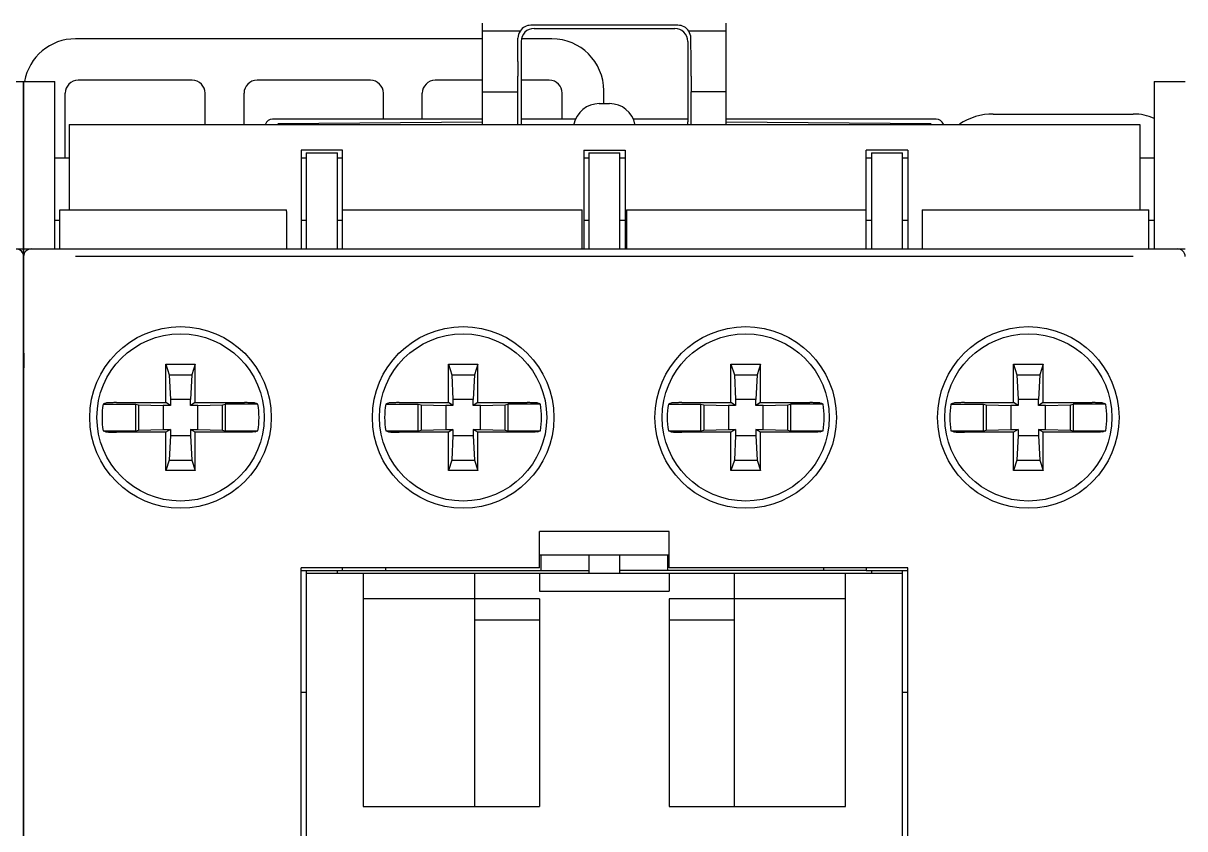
# Model space of a CAD drawing. Header units: millimetres. Extents: x 12275 to 14043, y 11466 to 13479.
# Drawn here: x 13153.99 to 13188.62, y 12953.16 to 12977.18 of the extents above; entities that cross this region are included whole.
import ezdxf

# ---------------------------------------------------------------- set-up
doc = ezdxf.new("R2010")
doc.units = ezdxf.units.MM

msp = doc.modelspace()

# ---------------------------------------------------------------- linework, layer by layer
at = {"color": 0, "linetype": 'Continuous'}
for p, q in [((13167.68253, 12974.1608), (13167.68253, 12977.17551)), ((13168.80343, 12976.94358), (13167.68253, 12976.94358)), ((13173.50738, 12977.11534), (13169.12481, 12977.11534)), ((13169.21927, 12977.02089), (13173.41293, 12977.02089)), ((13174.94967, 12976.94358), (13173.82876, 12976.94358)), ((13174.94967, 12974.1608), (13174.94967, 12977.17551)), ((13167.68253, 12976.71165), (13155.54484, 12976.71165)), ((13168.73275, 12976.03915), (13168.73697, 12976.73011)), ((13168.83273, 12976.63435), (13168.83273, 12974.23764)), ((13169.74961, 12976.71165), (13168.84785, 12976.71165)), ((13173.79947, 12976.63435), (13173.79947, 12974.23764)), ((13173.89945, 12976.03915), (13173.89522, 12976.73011)), ((13168.73153, 12975.12679), (13168.73153, 12975.59572)), ((13173.90067, 12975.59572), (13173.90067, 12975.12679)), ((13153.07092, 12975.43603), (13153.99864, 12975.43603)), ((13153.99864, 12970.44953), (13153.99864, 12975.43603)), ((13153.99864, 12975.43603), (13153.99864, 12970.44953)), ((13153.99864, 12975.43603), (13154.92636, 12975.43603)), ((13154.92636, 12970.44953), (13154.92636, 12975.43603)), ((13159.0238, 12975.47469), (13155.62215, 12975.47469)), ((13164.3379, 12975.47469), (13160.95655, 12975.47469)), ((13167.68253, 12975.47469), (13166.27065, 12975.47469)), ((13169.6723, 12975.47469), (13168.83273, 12975.47469)), ((13187.70583, 12975.43603), (13187.70583, 12970.44953)), ((13187.70583, 12975.43603), (13188.63355, 12975.43603)), ((13155.2356, 12973.15539), (13155.2356, 12975.08814)), ((13159.41035, 12974.1608), (13159.41035, 12975.08814)), ((13160.57, 12974.1608), (13160.57, 12975.08814)), ((13164.72445, 12974.31504), (13164.72445, 12975.08814)), ((13165.8841, 12974.31504), (13165.8841, 12975.08814)), ((13167.68253, 12975.12679), (13168.73153, 12975.12679)), ((13168.73625, 12974.1608), (13168.73625, 12975.12679)), ((13170.05885, 12974.31504), (13170.05885, 12975.08814)), ((13171.29581, 12974.7789), (13171.29581, 12975.16545)), ((13173.89594, 12975.12679), (13173.89594, 12974.1608)), ((13174.94967, 12975.12679), (13173.90067, 12975.12679)), ((13171.16148, 12974.7789), (13171.47072, 12974.7789)), ((13155.35157, 12974.1608), (13155.35157, 12971.60918)), ((13155.35157, 12974.1608), (13187.28063, 12974.1608)), ((13167.68253, 12974.31504), (13161.42041, 12974.31504)), ((13167.68253, 12974.22761), (13161.57503, 12974.17431)), ((13168.84218, 12974.23773), (13168.83273, 12974.23764)), ((13170.46206, 12974.31504), (13168.84218, 12974.31504)), ((13168.84218, 12974.1608), (13168.84218, 12974.23773)), ((13173.79947, 12974.31504), (13172.17014, 12974.31504)), ((13173.79002, 12974.23773), (13173.79002, 12974.1608)), ((13173.79947, 12974.23764), (13173.79002, 12974.23773)), ((13181.21179, 12974.31504), (13174.94967, 12974.31504)), ((13181.05717, 12974.17431), (13174.94967, 12974.22761)), ((13182.91261, 12974.46966), (13187.08735, 12974.46966)), ((13187.28063, 12974.1608), (13187.28063, 12971.60918)), ((13155.35157, 12973.15539), (13154.92636, 12973.15539)), ((13162.27082, 12973.3877), (13162.27082, 12970.44953)), ((13163.50778, 12973.3877), (13162.27082, 12973.3877)), ((13162.42544, 12973.15539), (13162.27082, 12973.15539)), ((13162.42544, 12973.31001), (13162.42544, 12970.44953)), ((13162.42544, 12973.31001), (13163.35316, 12973.31001)), ((13163.35316, 12970.44953), (13163.35316, 12973.31001)), ((13163.50778, 12973.15539), (13163.35316, 12973.15539)), ((13163.50778, 12970.44953), (13163.50778, 12973.3877)), ((13170.69762, 12973.3877), (13170.69762, 12970.44953)), ((13170.69762, 12973.3877), (13171.93458, 12973.3877)), ((13170.85224, 12973.15539), (13170.69762, 12973.15539)), ((13170.85224, 12973.31001), (13170.85224, 12970.44953)), ((13170.85224, 12973.31001), (13171.77996, 12973.31001)), ((13171.77996, 12970.44953), (13171.77996, 12973.31001)), ((13171.93458, 12973.15539), (13171.77996, 12973.15539)), ((13171.93458, 12973.3877), (13171.93458, 12970.44953)), ((13179.12442, 12970.44953), (13179.12442, 12973.3877)), ((13180.36138, 12973.3877), (13179.12442, 12973.3877)), ((13179.27904, 12973.15539), (13179.12442, 12973.15539)), ((13179.27904, 12973.31001), (13179.27904, 12970.44953)), ((13179.27904, 12973.31001), (13180.20676, 12973.31001)), ((13180.20676, 12970.44953), (13180.20676, 12973.31001)), ((13180.36138, 12973.15539), (13180.20676, 12973.15539)), ((13180.36138, 12973.3877), (13180.36138, 12970.44953)), ((13187.70583, 12973.15539), (13187.28063, 12973.15539)), ((13155.08098, 12970.44953), (13155.08098, 12971.60918)), ((13155.08098, 12971.60918), (13161.84055, 12971.60918)), ((13163.50778, 12971.60918), (13170.6539, 12971.60918)), ((13171.9783, 12971.60918), (13179.12442, 12971.60918)), ((13180.79165, 12971.60918), (13187.55121, 12971.60918)), ((13187.55121, 12970.44953), (13187.55121, 12971.60918)), ((13154.92636, 12971.29994), (13155.08098, 12971.29994)), ((13161.84177, 12970.44953), (13161.84177, 12971.37725)), ((13162.27082, 12971.29994), (13162.42544, 12971.29994)), ((13163.35316, 12971.29994), (13163.50778, 12971.29994)), ((13170.65511, 12970.44953), (13170.65511, 12971.37725)), ((13170.69762, 12971.29994), (13170.85224, 12971.29994)), ((13171.77996, 12971.29994), (13171.93458, 12971.29994)), ((13171.97708, 12971.37725), (13171.97708, 12970.44953)), ((13179.12442, 12971.29994), (13179.27904, 12971.29994)), ((13180.20676, 12971.29994), (13180.36138, 12971.29994)), ((13180.79043, 12971.37725), (13180.79043, 12970.44953)), ((13187.55121, 12971.29994), (13187.70583, 12971.29994)), ((13119.36373, 12970.44953), (13153.99864, 12970.44953)), ((13153.99864, 12926.38279), (13153.99864, 12970.44953)), ((13153.99864, 12970.44953), (13153.99864, 12926.38279)), ((13153.99864, 12970.44953), (13188.63355, 12970.44953)), ((13187.08735, 12970.2176), (13155.54484, 12970.2176)), ((13154.00073, 12967.64756), (13153.99999, 12967.69538)), ((13154.00159, 12967.6011), (13154.00073, 12967.64756)), ((13154.00257, 12967.55593), (13154.00159, 12967.6011)), ((13154.00363, 12967.51198), (13154.00257, 12967.55593)), ((13154.00478, 12967.4691), (13154.00363, 12967.51198)), ((13154.00598, 12967.42741), (13154.00478, 12967.4691)), ((13154.00782, 12967.36754), (13154.00598, 12967.42741)), ((13154.00903, 12967.32952), (13154.00782, 12967.36754)), ((13154.01019, 12967.29297), (13154.00903, 12967.32952)), ((13154.01177, 12967.24059), (13154.01019, 12967.29297)), ((13154.01268, 12967.20698), (13154.01177, 12967.24059)), ((13158.23523, 12965.86505), (13158.23523, 12967.00924)), ((13158.23523, 12967.00924), (13158.33669, 12966.69851)), ((13158.23523, 12967.00924), (13159.11657, 12967.00924)), ((13159.11657, 12967.00924), (13159.01511, 12966.69851)), ((13159.11657, 12965.86505), (13159.11657, 12967.00924)), ((13166.66203, 12965.86505), (13166.66203, 12967.00924)), ((13166.66203, 12967.00924), (13166.76349, 12966.69851)), ((13166.66203, 12967.00924), (13167.54337, 12967.00924)), ((13167.54337, 12967.00924), (13167.44191, 12966.69851)), ((13167.54337, 12965.86505), (13167.54337, 12967.00924)), ((13175.08883, 12965.86505), (13175.08883, 12967.00924)), ((13175.08883, 12967.00924), (13175.19029, 12966.69851)), ((13175.08883, 12967.00924), (13175.97016, 12967.00924)), ((13175.97016, 12967.00924), (13175.86871, 12966.69851)), ((13175.97016, 12965.86505), (13175.97016, 12967.00924)), ((13183.51563, 12965.86505), (13183.51563, 12967.00924)), ((13183.51563, 12967.00924), (13183.61708, 12966.69851)), ((13183.51563, 12967.00924), (13184.39696, 12967.00924)), ((13184.39696, 12967.00924), (13184.29551, 12966.69851)), ((13184.39696, 12965.86505), (13184.39696, 12967.00924)), ((13158.33669, 12966.69851), (13158.37389, 12965.96203)), ((13158.33669, 12966.69851), (13159.01511, 12966.69851)), ((13159.01511, 12966.69851), (13158.97791, 12965.96203)), ((13166.76349, 12966.69851), (13166.80069, 12965.96203)), ((13166.76349, 12966.69851), (13167.44191, 12966.69851)), ((13167.44191, 12966.69851), (13167.40471, 12965.96203)), ((13175.19029, 12966.69851), (13175.22749, 12965.96203)), ((13175.19029, 12966.69851), (13175.86871, 12966.69851)), ((13175.86871, 12966.69851), (13175.83151, 12965.96203)), ((13183.61708, 12966.69851), (13183.65428, 12965.96203)), ((13183.61708, 12966.69851), (13184.29551, 12966.69851)), ((13184.29551, 12966.69851), (13184.25831, 12965.96203)), ((13156.76873, 12965.86505), (13158.23523, 12965.86505)), ((13158.37389, 12965.78199), (13158.23523, 12965.86505)), ((13158.37389, 12965.96203), (13158.37389, 12965.78199)), ((13158.97791, 12965.96203), (13158.37389, 12965.96203)), ((13158.97791, 12965.78199), (13158.97791, 12965.96203)), ((13159.11657, 12965.86505), (13158.97791, 12965.78199)), ((13159.11657, 12965.86505), (13160.58308, 12965.86505)), ((13165.19552, 12965.86505), (13166.66203, 12965.86505)), ((13166.80069, 12965.78199), (13166.66203, 12965.86505)), ((13166.80069, 12965.96203), (13166.80069, 12965.78199)), ((13167.40471, 12965.96203), (13166.80069, 12965.96203)), ((13167.40471, 12965.78199), (13167.40471, 12965.96203)), ((13167.54337, 12965.86505), (13167.40471, 12965.78199)), ((13167.54337, 12965.86505), (13169.00988, 12965.86505)), ((13173.62232, 12965.86505), (13175.08883, 12965.86505)), ((13175.22749, 12965.78199), (13175.08883, 12965.86505)), ((13175.22749, 12965.96203), (13175.22749, 12965.78199)), ((13175.83151, 12965.96203), (13175.22749, 12965.96203)), ((13175.83151, 12965.78199), (13175.83151, 12965.96203)), ((13175.97016, 12965.86505), (13175.83151, 12965.78199)), ((13175.97016, 12965.86505), (13177.43667, 12965.86505)), ((13182.04912, 12965.86505), (13183.51563, 12965.86505)), ((13183.65428, 12965.78199), (13183.51563, 12965.86505)), ((13183.65428, 12965.96203), (13183.65428, 12965.78199)), ((13184.25831, 12965.96203), (13183.65428, 12965.96203)), ((13184.25831, 12965.78199), (13184.25831, 12965.96203)), ((13184.39696, 12965.86505), (13184.25831, 12965.78199)), ((13184.39696, 12965.86505), (13185.86347, 12965.86505)), ((13156.36908, 12965.82048), (13157.33963, 12965.82048)), ((13157.33963, 12965.02828), (13157.33963, 12965.82048)), ((13157.33963, 12965.82048), (13157.42249, 12965.80427)), ((13157.42249, 12965.80427), (13157.42249, 12965.04449)), ((13157.42249, 12965.80427), (13158.15897, 12965.78199)), ((13158.15897, 12965.78199), (13158.15897, 12965.06677)), ((13158.37389, 12965.78199), (13158.15897, 12965.78199)), ((13159.19284, 12965.78199), (13158.97791, 12965.78199)), ((13159.19284, 12965.78199), (13159.92932, 12965.80427)), ((13159.19284, 12965.06677), (13159.19284, 12965.78199)), ((13159.92932, 12965.80427), (13160.01218, 12965.82048)), ((13159.92932, 12965.04449), (13159.92932, 12965.80427)), ((13160.01218, 12965.82048), (13160.01218, 12965.02828)), ((13160.98272, 12965.82048), (13160.01218, 12965.82048)), ((13164.79588, 12965.82048), (13165.76643, 12965.82048)), ((13165.76643, 12965.02828), (13165.76643, 12965.82048)), ((13165.76643, 12965.82048), (13165.84929, 12965.80427)), ((13165.84929, 12965.80427), (13165.84929, 12965.04449)), ((13165.84929, 12965.80427), (13166.58576, 12965.78199)), ((13166.58576, 12965.78199), (13166.58576, 12965.06677)), ((13166.80069, 12965.78199), (13166.58576, 12965.78199)), ((13167.61964, 12965.78199), (13167.40471, 12965.78199)), ((13167.61964, 12965.78199), (13168.35611, 12965.80427)), ((13167.61964, 12965.06677), (13167.61964, 12965.78199)), ((13168.35611, 12965.80427), (13168.43897, 12965.82048)), ((13168.35611, 12965.04449), (13168.35611, 12965.80427)), ((13168.43897, 12965.82048), (13168.43897, 12965.02828)), ((13169.40952, 12965.82048), (13168.43897, 12965.82048)), ((13173.22268, 12965.82048), (13174.19322, 12965.82048)), ((13174.19322, 12965.02828), (13174.19322, 12965.82048)), ((13174.19322, 12965.82048), (13174.27608, 12965.80427)), ((13174.27608, 12965.80427), (13174.27608, 12965.04449)), ((13174.27608, 12965.80427), (13175.01256, 12965.78199)), ((13175.01256, 12965.78199), (13175.01256, 12965.06677)), ((13175.22749, 12965.78199), (13175.01256, 12965.78199)), ((13176.04643, 12965.78199), (13175.83151, 12965.78199)), ((13176.04643, 12965.78199), (13176.78291, 12965.80427)), ((13176.04643, 12965.06677), (13176.04643, 12965.78199)), ((13176.78291, 12965.80427), (13176.86577, 12965.82048)), ((13176.78291, 12965.04449), (13176.78291, 12965.80427)), ((13176.86577, 12965.82048), (13176.86577, 12965.02828)), ((13177.83632, 12965.82048), (13176.86577, 12965.82048)), ((13181.64948, 12965.82048), (13182.62002, 12965.82048)), ((13182.62002, 12965.02828), (13182.62002, 12965.82048)), ((13182.62002, 12965.82048), (13182.70288, 12965.80427)), ((13182.70288, 12965.80427), (13182.70288, 12965.04449)), ((13182.70288, 12965.80427), (13183.43936, 12965.78199)), ((13183.43936, 12965.78199), (13183.43936, 12965.06677)), ((13183.65428, 12965.78199), (13183.43936, 12965.78199)), ((13184.47323, 12965.78199), (13184.25831, 12965.78199)), ((13184.47323, 12965.78199), (13185.20971, 12965.80427)), ((13184.47323, 12965.06677), (13184.47323, 12965.78199)), ((13185.20971, 12965.80427), (13185.29257, 12965.82048)), ((13185.20971, 12965.04449), (13185.20971, 12965.80427)), ((13185.29257, 12965.82048), (13185.29257, 12965.02828)), ((13186.26311, 12965.82048), (13185.29257, 12965.82048)), ((13156.36908, 12965.02828), (13157.33963, 12965.02828)), ((13158.23523, 12964.98371), (13156.76873, 12964.98371)), ((13157.33963, 12965.02828), (13157.42249, 12965.04449)), ((13157.42249, 12965.04449), (13158.15897, 12965.06677)), ((13158.15897, 12965.06677), (13158.37389, 12965.06677)), ((13158.37389, 12965.06677), (13158.23523, 12964.98371)), ((13158.23523, 12963.83952), (13158.23523, 12964.98371)), ((13158.37389, 12964.88673), (13158.33669, 12964.15025)), ((13158.37389, 12965.06677), (13158.37389, 12964.88673)), ((13158.37389, 12964.88673), (13158.97791, 12964.88673)), ((13158.97791, 12965.06677), (13158.97791, 12964.88673)), ((13159.11657, 12964.98371), (13158.97791, 12965.06677)), ((13158.97791, 12965.06677), (13159.19284, 12965.06677)), ((13158.97791, 12964.88673), (13159.01511, 12964.15025)), ((13159.11657, 12963.83952), (13159.11657, 12964.98371)), ((13160.58308, 12964.98371), (13159.11657, 12964.98371)), ((13159.19284, 12965.06677), (13159.92932, 12965.04449)), ((13159.92932, 12965.04449), (13160.01218, 12965.02828)), ((13160.01218, 12965.02828), (13160.98272, 12965.02828)), ((13164.79588, 12965.02828), (13165.76643, 12965.02828)), ((13166.66203, 12964.98371), (13165.19552, 12964.98371)), ((13165.76643, 12965.02828), (13165.84929, 12965.04449)), ((13165.84929, 12965.04449), (13166.58576, 12965.06677)), ((13166.58576, 12965.06677), (13166.80069, 12965.06677)), ((13166.80069, 12965.06677), (13166.66203, 12964.98371)), ((13166.66203, 12963.83952), (13166.66203, 12964.98371)), ((13166.80069, 12964.88673), (13166.76349, 12964.15025)), ((13166.80069, 12965.06677), (13166.80069, 12964.88673)), ((13166.80069, 12964.88673), (13167.40471, 12964.88673)), ((13167.40471, 12965.06677), (13167.40471, 12964.88673)), ((13167.54337, 12964.98371), (13167.40471, 12965.06677)), ((13167.40471, 12965.06677), (13167.61964, 12965.06677)), ((13167.40471, 12964.88673), (13167.44191, 12964.15025)), ((13167.54337, 12963.83952), (13167.54337, 12964.98371)), ((13169.00988, 12964.98371), (13167.54337, 12964.98371)), ((13167.61964, 12965.06677), (13168.35611, 12965.04449)), ((13168.35611, 12965.04449), (13168.43897, 12965.02828)), ((13168.43897, 12965.02828), (13169.40952, 12965.02828)), ((13173.22268, 12965.02828), (13174.19322, 12965.02828)), ((13175.08883, 12964.98371), (13173.62232, 12964.98371)), ((13174.19322, 12965.02828), (13174.27608, 12965.04449)), ((13174.27608, 12965.04449), (13175.01256, 12965.06677)), ((13175.01256, 12965.06677), (13175.22749, 12965.06677)), ((13175.22749, 12965.06677), (13175.08883, 12964.98371)), ((13175.08883, 12963.83952), (13175.08883, 12964.98371)), ((13175.22749, 12964.88673), (13175.19029, 12964.15025)), ((13175.22749, 12965.06677), (13175.22749, 12964.88673)), ((13175.22749, 12964.88673), (13175.83151, 12964.88673)), ((13175.83151, 12965.06677), (13175.83151, 12964.88673)), ((13175.97016, 12964.98371), (13175.83151, 12965.06677)), ((13175.83151, 12965.06677), (13176.04643, 12965.06677)), ((13175.83151, 12964.88673), (13175.86871, 12964.15025)), ((13175.97016, 12963.83952), (13175.97016, 12964.98371)), ((13177.43667, 12964.98371), (13175.97016, 12964.98371)), ((13176.04643, 12965.06677), (13176.78291, 12965.04449)), ((13176.78291, 12965.04449), (13176.86577, 12965.02828)), ((13176.86577, 12965.02828), (13177.83632, 12965.02828)), ((13181.64948, 12965.02828), (13182.62002, 12965.02828)), ((13183.51563, 12964.98371), (13182.04912, 12964.98371)), ((13182.62002, 12965.02828), (13182.70288, 12965.04449)), ((13182.70288, 12965.04449), (13183.43936, 12965.06677)), ((13183.43936, 12965.06677), (13183.65428, 12965.06677)), ((13183.65428, 12965.06677), (13183.51563, 12964.98371)), ((13183.51563, 12963.83952), (13183.51563, 12964.98371)), ((13183.65428, 12964.88673), (13183.61708, 12964.15025)), ((13183.65428, 12965.06677), (13183.65428, 12964.88673)), ((13183.65428, 12964.88673), (13184.25831, 12964.88673)), ((13184.25831, 12965.06677), (13184.25831, 12964.88673)), ((13184.39696, 12964.98371), (13184.25831, 12965.06677)), ((13184.25831, 12965.06677), (13184.47323, 12965.06677)), ((13184.25831, 12964.88673), (13184.29551, 12964.15025)), ((13184.39696, 12963.83952), (13184.39696, 12964.98371)), ((13185.86347, 12964.98371), (13184.39696, 12964.98371)), ((13184.47323, 12965.06677), (13185.20971, 12965.04449)), ((13185.20971, 12965.04449), (13185.29257, 12965.02828)), ((13185.29257, 12965.02828), (13186.26311, 12965.02828)), ((13158.33669, 12964.15025), (13158.23523, 12963.83952)), ((13158.33669, 12964.15025), (13159.01511, 12964.15025)), ((13159.01511, 12964.15025), (13159.11657, 12963.83952)), ((13166.76349, 12964.15025), (13166.66203, 12963.83952)), ((13166.76349, 12964.15025), (13167.44191, 12964.15025)), ((13167.44191, 12964.15025), (13167.54337, 12963.83952)), ((13175.19029, 12964.15025), (13175.08883, 12963.83952)), ((13175.19029, 12964.15025), (13175.86871, 12964.15025)), ((13175.86871, 12964.15025), (13175.97016, 12963.83952)), ((13183.61708, 12964.15025), (13183.51563, 12963.83952)), ((13183.61708, 12964.15025), (13184.29551, 12964.15025)), ((13184.29551, 12964.15025), (13184.39696, 12963.83952)), ((13159.11657, 12963.83952), (13158.23523, 12963.83952)), ((13167.54337, 12963.83952), (13166.66203, 12963.83952)), ((13175.97016, 12963.83952), (13175.08883, 12963.83952)), ((13184.39696, 12963.83952), (13183.51563, 12963.83952)), ((13169.38335, 12960.94039), (13169.38335, 12962.02274)), ((13173.24885, 12962.02274), (13169.38335, 12962.02274)), ((13173.24885, 12960.94039), (13173.24885, 12962.02274)), ((13169.38335, 12961.32695), (13173.24885, 12961.32695)), ((13169.422, 12961.32695), (13169.422, 12960.86308)), ((13170.85224, 12961.32695), (13170.85224, 12960.78577)), ((13171.77996, 12960.78577), (13171.77996, 12961.32695)), ((13173.2102, 12960.86308), (13173.2102, 12961.32695)), ((13162.27082, 12935.89193), (13162.27082, 12960.94039)), ((13169.38335, 12960.94039), (13162.27082, 12960.94039)), ((13162.27082, 12960.86308), (13163.50778, 12960.86308)), ((13162.42544, 12960.86308), (13162.42544, 12935.96924)), ((13162.42544, 12960.78577), (13180.20676, 12960.78577)), ((13163.35316, 12960.78577), (13163.35316, 12960.86308)), ((13163.50778, 12960.86308), (13163.50778, 12960.94039)), ((13163.50778, 12960.86308), (13170.85224, 12960.86308)), ((13164.12626, 12960.78577), (13164.12626, 12953.82787)), ((13164.7834, 12960.94039), (13164.7834, 12960.86308)), ((13167.45059, 12953.82787), (13167.45059, 12960.78577)), ((13169.38335, 12960.78577), (13169.38335, 12960.2446)), ((13179.12442, 12960.86308), (13171.77996, 12960.86308)), ((13180.36138, 12960.94039), (13173.24885, 12960.94039)), ((13173.24885, 12960.78577), (13173.24885, 12960.2446)), ((13175.1816, 12960.78577), (13175.1816, 12953.82787)), ((13177.8488, 12960.94039), (13177.8488, 12960.86308)), ((13178.50593, 12953.82787), (13178.50593, 12960.78577)), ((13179.12442, 12960.94039), (13179.12442, 12960.86308)), ((13179.12442, 12960.86308), (13180.36138, 12960.86308)), ((13179.27904, 12960.86308), (13179.27904, 12960.78577)), ((13180.20676, 12935.96924), (13180.20676, 12960.86308)), ((13180.36138, 12935.89193), (13180.36138, 12960.94039)), ((13169.38335, 12960.01267), (13164.12626, 12960.01267)), ((13169.38335, 12960.2446), (13173.24885, 12960.2446)), ((13169.38335, 12960.01267), (13169.38335, 12953.82787)), ((13173.24885, 12960.01267), (13173.24885, 12953.82787)), ((13178.50593, 12960.01267), (13173.24885, 12960.01267)), ((13167.45059, 12959.39419), (13169.38335, 12959.39419)), ((13173.24885, 12959.39419), (13175.1816, 12959.39419)), ((13162.27082, 12957.22951), (13162.42544, 12957.22951)), ((13180.20676, 12957.22951), (13180.36138, 12957.22951)), ((13164.12626, 12953.82787), (13169.38335, 12953.82787)), ((13173.24885, 12953.82787), (13178.50593, 12953.82787))]:
    msp.add_line(p, q, dxfattribs=at)
for points in [[(13153.99999, 12967.69538), (13153.99939, 12967.74466), (13153.99915, 12967.76986), (13153.99896, 12967.79545), (13153.9988, 12967.82143)], [(13153.99897, 12966.83222), (13153.99997, 12966.83639), (13154.001, 12966.84156), (13154.00209, 12966.84785), (13154.00321, 12966.85514), (13154.00433, 12966.86332), (13154.00543, 12966.87229), (13154.00648, 12966.88194), (13154.00748, 12966.89219), (13154.00842, 12966.90301), (13154.00931, 12966.91435), (13154.01012, 12966.9262), (13154.01087, 12966.93847), (13154.01153, 12966.95106), (13154.01213, 12966.96393), (13154.01266, 12966.97707), (13154.01313, 12966.99063), (13154.01354, 12967.00459), (13154.01387, 12967.01892), (13154.01414, 12967.03355), (13154.01433, 12967.04843), (13154.01444, 12967.06354), (13154.01449, 12967.07887), (13154.01447, 12967.09441), (13154.01438, 12967.11013), (13154.01423, 12967.12598), (13154.01402, 12967.14193), (13154.01376, 12967.15798), (13154.01344, 12967.17416), (13154.01268, 12967.20698)]]:
    msp.add_lwpolyline(points, dxfattribs=at)
for centre, radius in [((13158.6759, 12965.42438), 2.70585), ((13167.1027, 12965.42438), 2.70585), ((13175.5295, 12965.42438), 2.70585), ((13183.95629, 12965.42438), 2.70585), ((13158.6759, 12965.42438), 2.49325), ((13167.1027, 12965.42438), 2.49325), ((13175.5295, 12965.42438), 2.49325), ((13183.95629, 12965.42438), 2.49325)]:
    msp.add_circle(centre, radius, dxfattribs=at)
for centre, radius, start, end in [((13155.54484, 12975.16545), 1.5462, 90, 169.840106), ((13169.74961, 12975.16545), 1.5462, 0, 90), ((13155.62215, 12975.08814), 0.38655, 90, 180), ((13159.0238, 12975.08814), 0.38655, 0, 90), ((13160.95655, 12975.08814), 0.38655, 90, 180), ((13164.3379, 12975.08814), 0.38655, 0, 90), ((13166.27065, 12975.08814), 0.38655, 90, 180), ((13169.6723, 12975.08814), 0.38655, 0, 90), ((13171.16148, 12974.0058), 0.7731, 90, 168.321439), ((13171.47072, 12974.0058), 0.7731, 11.678561, 90), ((13161.42041, 12974.08311), 0.23193, 90, 157.726507), ((13181.21179, 12974.08311), 0.23193, 22.308998, 90), ((13182.91261, 12972.61422), 1.85544, 90, 123.067655), ((13187.08735, 12972.92346), 1.5462, 66.220322, 90), ((13153.76671, 12970.2176), 0.23193, 0, 90), ((13154.23057, 12970.2176), 0.23193, 90, 180), ((13188.40162, 12970.2176), 0.23193, 0, 90), ((13165.26638, 12941.61666), 25.78734, 109.986193, 110.183378), ((13152.08542, 12941.61676), 25.78724, 69.816543, 70.013728), ((13173.69318, 12941.61666), 25.78734, 109.986193, 110.183378), ((13160.51222, 12941.61676), 25.78724, 69.816543, 70.013728), ((13182.11998, 12941.61666), 25.78734, 109.986193, 110.183378), ((13168.93902, 12941.61676), 25.78724, 69.816543, 70.013728), ((13190.54678, 12941.61666), 25.78734, 109.986193, 110.183378), ((13177.36581, 12941.61676), 25.78724, 69.816543, 70.013728), ((13158.6759, 12965.42438), 2.34058, 170.25687, 189.74313), ((13158.6759, 12965.42438), 2.34058, 350.25687, 9.74313), ((13167.1027, 12965.42438), 2.34058, 170.25687, 189.74313), ((13167.1027, 12965.42438), 2.34058, 350.25687, 9.74313), ((13175.5295, 12965.42438), 2.34058, 170.25687, 189.74313), ((13175.5295, 12965.42438), 2.34058, 350.25687, 9.74313), ((13183.95629, 12965.42438), 2.34058, 170.25687, 189.74313), ((13183.95629, 12965.42438), 2.34058, 350.25687, 9.74313), ((13165.26668, 12989.23279), 25.78809, 249.816546, 250.013725), ((13152.08513, 12989.2329), 25.78819, 289.986196, 290.183375), ((13173.69347, 12989.23279), 25.78809, 249.816546, 250.013725), ((13160.51193, 12989.2329), 25.78819, 289.986196, 290.183375), ((13182.12027, 12989.23279), 25.78809, 249.816546, 250.013725), ((13168.93872, 12989.2329), 25.78819, 289.986196, 290.183375), ((13190.54707, 12989.23279), 25.78809, 249.816546, 250.013725), ((13177.36552, 12989.2329), 25.78819, 289.986196, 290.183375)]:
    msp.add_arc(centre, radius, start, end, dxfattribs=at)
for centre, major_axis, ratio, start_param, end_param in [((13169.12354, 12976.73008), (0.35827, 0.14645), 0.99147498, 2.16138175, 2.75046775), ((13169.12484, 12976.72878), (0.27335, -0.27335), 0.99992385, 2.35623257, 3.33786675), ((13169.2193, 12976.63432), (0.27335, -0.27335), 0.99992385, 2.35623257, 3.92695274), ((13173.4129, 12976.63432), (0.27335, 0.27335), 0.99992385, -0.78536009, 0.78536009), ((13173.50736, 12976.72878), (0.27335, 0.27335), 0.99992385, -0.19627409, 0.78536009), ((13173.50866, 12976.73008), (0.35827, -0.14645), 0.99147498, 0.39112491, 0.9802109), ((13168.73828, 12975.59572), (0, 0.7731), 0.00872687, 0.95993109, 1.57079633), ((13173.89392, 12975.59572), (0, 0.7731), 0.00872687, -1.57079633, -0.95993109), ((13161.84055, 12971.37725), (0, 0.23193), 0.00523604, -1.57079633, -0.00002742), ((13170.6539, 12971.37725), (0, 0.23193), 0.00523604, -1.57079633, -0.00002742), ((13171.9783, 12971.37725), (0, 0.23193), 0.00523604, 0.00002742, 1.57079633), ((13180.79165, 12971.37725), (0, 0.23193), 0.00523604, 0.00002742, 1.57079633)]:
    msp.add_ellipse(centre, major_axis=major_axis, ratio=ratio, start_param=start_param, end_param=end_param, dxfattribs=at)
for points, knots in [([(13156.76873, 12965.86505), (13156.73173, 12965.86505), (13156.66226, 12965.86428), (13156.56861, 12965.8623), (13156.50062, 12965.85708), (13156.4639, 12965.85513), (13156.45243, 12965.85096)], [0, 0, 0, 0, 0.35018389, 0.65823196, 0.88449328, 1, 1, 1, 1]), ([(13160.89937, 12965.85096), (13160.8879, 12965.85513), (13160.85118, 12965.85708), (13160.78319, 12965.8623), (13160.68954, 12965.86428), (13160.62007, 12965.86505), (13160.58308, 12965.86505)], [0, 0, 0, 0, 0.11550834, 0.34177121, 0.64981799, 1, 1, 1, 1]), ([(13165.19552, 12965.86505), (13165.15853, 12965.86505), (13165.08906, 12965.86428), (13164.99541, 12965.8623), (13164.92742, 12965.85708), (13164.8907, 12965.85513), (13164.87923, 12965.85096)], [0, 0, 0, 0, 0.35018389, 0.65823196, 0.88449328, 1, 1, 1, 1]), ([(13169.32617, 12965.85096), (13169.3147, 12965.85513), (13169.27798, 12965.85708), (13169.20999, 12965.8623), (13169.11634, 12965.86428), (13169.04687, 12965.86505), (13169.00988, 12965.86505)], [0, 0, 0, 0, 0.11550834, 0.34177121, 0.64981799, 1, 1, 1, 1]), ([(13173.62232, 12965.86505), (13173.58533, 12965.86505), (13173.51586, 12965.86428), (13173.4222, 12965.8623), (13173.35422, 12965.85708), (13173.3175, 12965.85513), (13173.30603, 12965.85096)], [0, 0, 0, 0, 0.35018389, 0.65823196, 0.88449328, 1, 1, 1, 1]), ([(13177.75297, 12965.85096), (13177.7415, 12965.85513), (13177.70478, 12965.85708), (13177.63679, 12965.8623), (13177.54313, 12965.86428), (13177.47367, 12965.86505), (13177.43667, 12965.86505)], [0, 0, 0, 0, 0.11550834, 0.34177121, 0.64981799, 1, 1, 1, 1]), ([(13182.04912, 12965.86505), (13182.01213, 12965.86505), (13181.94266, 12965.86428), (13181.849, 12965.8623), (13181.78101, 12965.85708), (13181.74429, 12965.85513), (13181.73283, 12965.85096)], [0, 0, 0, 0, 0.35018389, 0.65823196, 0.88449328, 1, 1, 1, 1]), ([(13186.17976, 12965.85096), (13186.1683, 12965.85513), (13186.13158, 12965.85708), (13186.06359, 12965.8623), (13185.96993, 12965.86428), (13185.90046, 12965.86505), (13185.86347, 12965.86505)], [0, 0, 0, 0, 0.11550834, 0.34177121, 0.64981799, 1, 1, 1, 1]), ([(13156.45243, 12964.9978), (13156.4639, 12964.99363), (13156.50067, 12964.99167), (13156.56868, 12964.98648), (13156.66233, 12964.98448), (13156.73175, 12964.98371), (13156.76873, 12964.98371)], [0, 0, 0, 0, 0.1154813, 0.34222953, 0.65000939, 1, 1, 1, 1]), ([(13160.89937, 12964.9978), (13160.8879, 12964.99363), (13160.85118, 12964.99168), (13160.78319, 12964.98646), (13160.68954, 12964.98447), (13160.62007, 12964.98371), (13160.58308, 12964.98371)], [0, 0, 0, 0, 0.11550846, 0.34177083, 0.64981877, 1, 1, 1, 1]), ([(13164.87923, 12964.9978), (13164.8907, 12964.99363), (13164.92747, 12964.99167), (13164.99547, 12964.98648), (13165.08913, 12964.98448), (13165.15855, 12964.98371), (13165.19552, 12964.98371)], [0, 0, 0, 0, 0.1154813, 0.34222953, 0.65000939, 1, 1, 1, 1]), ([(13169.32617, 12964.9978), (13169.3147, 12964.99363), (13169.27798, 12964.99168), (13169.20999, 12964.98646), (13169.11634, 12964.98447), (13169.04687, 12964.98371), (13169.00988, 12964.98371)], [0, 0, 0, 0, 0.11550846, 0.34177083, 0.64981877, 1, 1, 1, 1]), ([(13173.30603, 12964.9978), (13173.31749, 12964.99363), (13173.35426, 12964.99167), (13173.42227, 12964.98648), (13173.51593, 12964.98448), (13173.58535, 12964.98371), (13173.62232, 12964.98371)], [0, 0, 0, 0, 0.1154813, 0.34222953, 0.65000939, 1, 1, 1, 1]), ([(13177.75297, 12964.9978), (13177.7415, 12964.99363), (13177.70478, 12964.99168), (13177.63679, 12964.98646), (13177.54313, 12964.98447), (13177.47367, 12964.98371), (13177.43667, 12964.98371)], [0, 0, 0, 0, 0.11550846, 0.34177083, 0.64981877, 1, 1, 1, 1]), ([(13181.73283, 12964.9978), (13181.74429, 12964.99363), (13181.78106, 12964.99167), (13181.84907, 12964.98648), (13181.94273, 12964.98448), (13182.01215, 12964.98371), (13182.04912, 12964.98371)], [0, 0, 0, 0, 0.1154813, 0.34222953, 0.65000939, 1, 1, 1, 1]), ([(13186.17976, 12964.9978), (13186.1683, 12964.99363), (13186.13158, 12964.99168), (13186.06359, 12964.98646), (13185.96993, 12964.98447), (13185.90046, 12964.98371), (13185.86347, 12964.98371)], [0, 0, 0, 0, 0.11550846, 0.34177083, 0.64981877, 1, 1, 1, 1])]:
    msp.add_open_spline(points, degree=3, knots=knots, dxfattribs=at)

doc.saveas('drawing.dxf')
